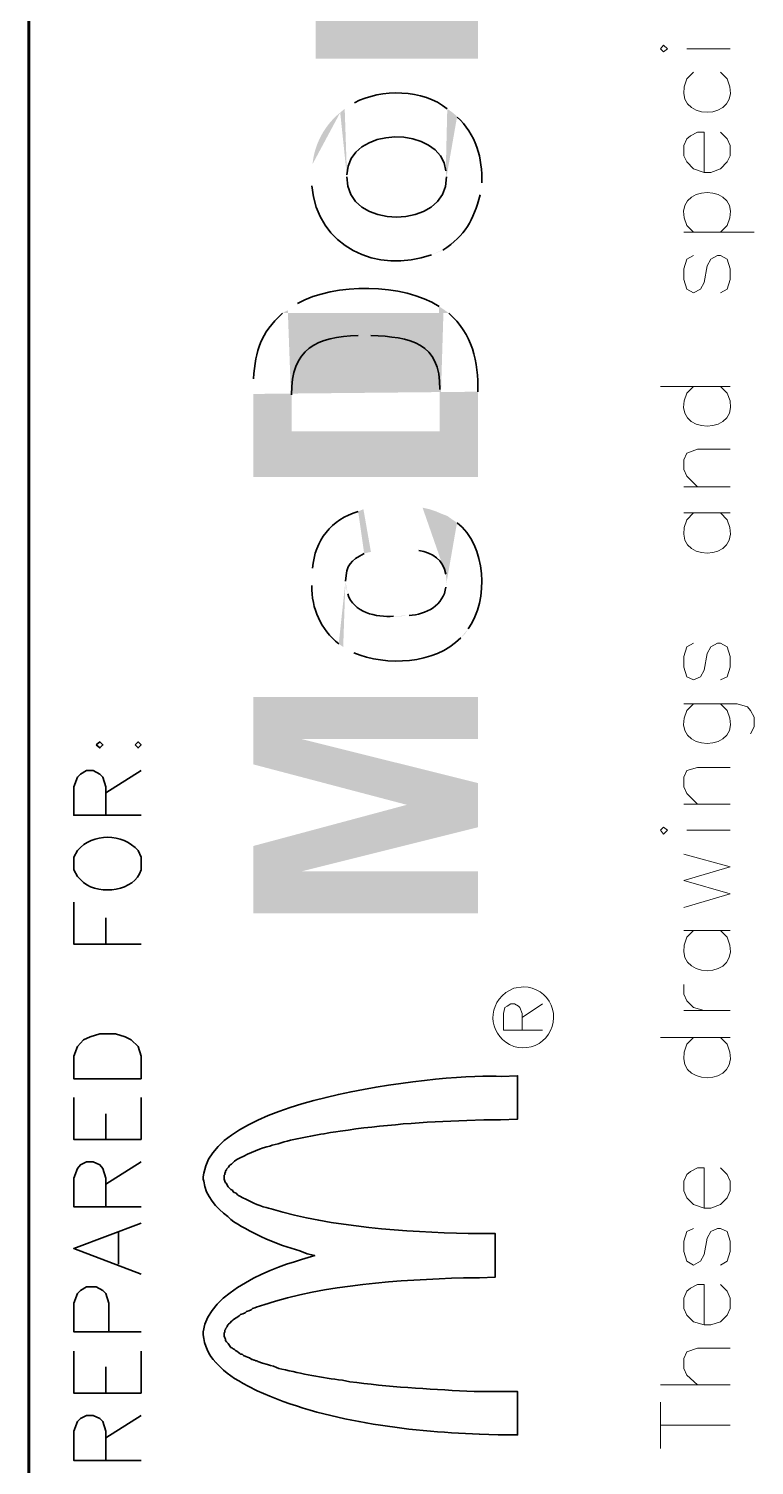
# Model space of a CAD drawing. Header units: inches. Extents: x 5 to 516, y -193 to 129.
# Drawn here: x 288.12 to 291.35, y 31.59 to 37.99 of the extents above; entities that cross this region are included whole.
import ezdxf

# ---------------------------------------------------------------- set-up
doc = ezdxf.new("R2010")
doc.units = ezdxf.units.IN
doc.header["$MEASUREMENT"] = 0
doc.layers.add('PDF2_Geometry', color=7, linetype='Continuous')
doc.layers.add('PDF2_Solid Fills', color=7, linetype='Continuous')

msp = doc.modelspace()

# ---------------------------------------------------------------- hatches: boundary and pattern name
at = {"layer": 'PDF2_Solid Fills', "transparency": 33554559}
h = msp.add_hatch(color=256, dxfattribs=at)
h.paths.add_polyline_path([(289.3953521, 38.033415), (289.3953521, 37.8567484), (290.1186855, 37.8567484), (290.1186855, 38.0467484), (289.7920188, 38.0467484)], flags=0)
h.paths.add_polyline_path([(289.5253521, 38.2067484), (289.5053521, 38.4934151), (289.5020187, 38.033415)], flags=0)
h = msp.add_hatch(color=256, dxfattribs=at)
h.paths.add_polyline_path([(289.3786852, 37.3300798), (289.3786852, 37.2900798)], flags=0)
h.paths.add_polyline_path([(289.9120186, 36.9834131), (289.9586853, 37.0034131), (289.9620186, 37.0034131)], flags=0)
h.paths.add_polyline_path([(290.1286853, 37.2500798), (290.135352, 37.3034131)], flags=0)
h.paths.add_polyline_path([(290.025352, 37.5967464), (290.025352, 37.6000798), (290.005352, 37.6167465), (289.9820186, 37.6334131), (289.9786853, 37.3300798)], flags=0)
h.paths.add_polyline_path([(289.5353519, 37.3300798), (289.5253519, 37.6334131), (289.5053519, 37.6167465)], flags=0)
h.paths.add_polyline_path([(289.5053519, 37.6167465, 0.200216151), (289.3820186, 37.3867464)], flags=0)
h.paths.add_polyline_path([(289.3820186, 37.3867464), (289.3786852, 37.3567464)], flags=0)
h = msp.add_hatch(color=256, dxfattribs=at)
h.paths.add_polyline_path([(289.5253519, 37.6334143), (289.5353519, 37.330081), (289.5353519, 37.340081)], flags=0)
h.paths.add_polyline_path([(289.9753519, 37.3567476), (289.9786852, 37.330081), (289.9820186, 37.6334143)], flags=0)
h.paths.add_polyline_path([(289.5686852, 37.660081), (289.5453519, 37.6467477)], flags=0)
h = msp.add_hatch(color=256, dxfattribs=at)
h.paths.add_polyline_path([(289.1186856, 36.3634151), (289.1186856, 35.993415), (290.1186857, 35.993415), (290.1186857, 36.3734151)], flags=0)
h.paths.add_polyline_path([(289.9886857, 36.7234151), (289.9653524, 36.7400817), (289.9486857, 36.1967484), (289.2886856, 36.1967484), (289.2886856, 36.2867484), (289.272019, 36.7367484), (289.2486856, 36.7234151)], flags=0)
h.paths.add_polyline_path([(289.1186856, 36.4300817), (289.1186856, 36.3967484)], flags=0)
h = msp.add_hatch(color=256, dxfattribs=at)
h.paths.add_polyline_path([(289.2720187, 36.7367468), (289.2886853, 36.2867468), (289.2886853, 36.3600801)], flags=0)
h.paths.add_polyline_path([(289.585352, 36.6234134), (289.6420187, 36.6234134)], flags=0)
h.paths.add_polyline_path([(289.9486854, 36.3834134), (289.9486854, 36.1967467), (289.965352, 36.7400801), (289.945352, 36.7534135)], flags=0)
h.paths.add_polyline_path([(289.315352, 36.7667468), (289.2920187, 36.7534135)], flags=0)
h = msp.add_hatch(color=256, dxfattribs=at)
h.paths.add_polyline_path([(289.3786852, 35.5267485), (289.3786852, 35.5100818)], flags=0)
h.paths.add_polyline_path([(289.4986852, 35.2500818), (289.5186852, 35.2367484), (289.5286852, 35.5300818)], flags=0)
h.paths.add_polyline_path([(289.6120186, 35.6534151), (289.6420186, 35.6600818), (289.6086853, 35.8500818), (289.5853519, 35.8400818)], flags=0)
h.paths.add_polyline_path([(289.3820186, 35.5867485), (289.3786852, 35.5567485)], flags=0)
h = msp.add_hatch(color=256, dxfattribs=at)
h.paths.add_polyline_path([(289.8420192, 35.6700827), (289.8553526, 35.6667494)], flags=0)
h.paths.add_polyline_path([(289.9753526, 35.5600827), (289.9786859, 35.5300827), (289.9820193, 35.8200828), (289.9553526, 35.8300828), (289.9320193, 35.8400828), (289.9020193, 35.8500828), (289.8720193, 35.8567494)], flags=0)
h = msp.add_hatch(color=256, dxfattribs=at)
h.paths.add_polyline_path([(289.5186855, 35.2367467), (289.5420188, 35.2234133), (289.5653522, 35.21008)], flags=0)
h.paths.add_polyline_path([(290.0420189, 35.2767467), (290.0620189, 35.2967467), (290.0753522, 35.3167467)], flags=0)
h.paths.add_polyline_path([(290.0253522, 35.79008), (290.0053522, 35.8034134), (289.9820189, 35.82008), (289.9786855, 35.53008), (289.9753522, 35.5034134)], flags=0)
h.paths.add_polyline_path([(289.8120188, 35.3767467), (289.7786855, 35.3734133), (289.7420188, 35.3734133)], flags=0)
h.paths.add_polyline_path([(289.5386855, 35.4734134), (289.5320188, 35.50008), (289.5286855, 35.53008)], flags=0)
for points in [[(289.1186856, 35.0134122), (289.1186856, 34.7134122), (289.802019, 34.5334122), (290.1186857, 34.4334122), (290.1186857, 34.6300789), (289.332019, 34.8267455)], [(289.1186856, 35.0134122), (289.332019, 34.8267455), (290.1186857, 34.8267455), (290.1186857, 35.0134122)], [(289.1186856, 34.3500821), (289.332019, 34.2367488), (290.1186857, 34.4334154), (289.802019, 34.5334154)], [(289.1186856, 34.3500821), (289.1186856, 34.0500821), (290.1186857, 34.0500821), (290.1186857, 34.2367488), (289.332019, 34.2367488)]]:
    msp.add_hatch(color=256, dxfattribs=at).paths.add_polyline_path(points)

# ---------------------------------------------------------------- linework, layer by layer
at = {"layer": 'PDF2_Geometry', "lineweight": 60}
msp.add_lwpolyline([(288.1186855, 95.4634157), (288.1186855, 5.4634085)], dxfattribs=at)
at = {"layer": 'PDF2_Geometry', "lineweight": 15}
for points in [[(290.9453527, 37.8867476), (290.9620194, 37.9000809), (290.9453527, 37.9167476), (290.9320194, 37.9000809)], [(290.9453527, 34.4034133), (290.9620194, 34.4200799), (290.9453527, 34.4334133), (290.9320194, 34.4200799)]]:
    msp.add_lwpolyline(points, close=True, dxfattribs=at)
for points in [[(291.0486852, 37.9000803), (291.2420186, 37.9000803)], [(291.0786857, 37.7967478), (291.0486857, 37.7667478)], [(291.2286857, 37.7667478), (291.1986857, 37.7967478)], [(291.1253522, 37.3500823), (291.1253522, 37.5300824), (291.0953522, 37.5300824), (291.0653522, 37.5134157), (291.0486855, 37.5000824), (291.0353522, 37.4700823), (291.0353522, 37.4234157), (291.0486855, 37.396749), (291.0786855, 37.366749), (291.1253522, 37.3500823), (291.1553522, 37.3500823), (291.1986855, 37.366749), (291.2286855, 37.396749), (291.2420189, 37.4234157), (291.2420189, 37.4700823), (291.2286855, 37.5000824), (291.1986855, 37.5300824)], [(291.0786857, 37.0834129), (291.0486857, 37.1134129)], [(291.2286857, 37.1134129), (291.1986857, 37.0834129)], [(291.0353524, 37.0834129), (291.3486858, 37.0834129)], [(291.0786857, 36.9800804), (291.0486857, 36.9634137), (291.0353524, 36.9200804), (291.0353524, 36.8734137), (291.0486857, 36.8300804), (291.0786857, 36.8134137), (291.1086857, 36.8300804), (291.1253524, 36.8600804), (291.1386857, 36.9334137), (291.1553524, 36.9634137), (291.1853524, 36.9800804), (291.1986857, 36.9800804), (291.2286857, 36.9634137), (291.2420191, 36.9200804), (291.2420191, 36.8734137), (291.2286857, 36.8300804), (291.1986857, 36.8134137)], [(290.9320191, 36.396747), (291.2420191, 36.396747)], [(291.0786857, 36.396747), (291.0486857, 36.366747)], [(291.2286857, 36.366747), (291.1986857, 36.396747)], [(291.0953525, 35.9500815), (291.0486859, 35.9967482), (291.0353525, 36.0267482), (291.0353525, 36.0700816), (291.0486859, 36.1000816), (291.0953525, 36.1167482), (291.2420192, 36.1167482)], [(291.0353524, 35.9500815), (291.2420191, 35.9500815)], [(291.0353524, 35.8334128), (291.2420191, 35.8334128)], [(291.0786857, 35.8334128), (291.0486857, 35.8034128)], [(291.2286857, 35.8034128), (291.1986857, 35.8334128)], [(291.0786857, 35.253416), (291.0486857, 35.2367494), (291.0353524, 35.193416), (291.0353524, 35.1467494), (291.0486857, 35.103416), (291.0786857, 35.0900827), (291.1086857, 35.103416), (291.1253524, 35.133416), (291.1386857, 35.2067494), (291.1553524, 35.2367494), (291.1853524, 35.253416), (291.1986857, 35.253416), (291.2286857, 35.2367494), (291.2420191, 35.193416), (291.2420191, 35.1467494), (291.2286857, 35.103416), (291.1986857, 35.0900827)], [(291.0353524, 34.9834134), (291.2720191, 34.9834134), (291.3186858, 34.9700801), (291.3320191, 34.9534134), (291.3486858, 34.9234134), (291.3486858, 34.8800801), (291.3320191, 34.8500801)], [(291.0786857, 34.9834134), (291.0486857, 34.9534134)], [(291.2286857, 34.9534134), (291.1986857, 34.9834134)], [(291.0953525, 34.536748), (291.0486859, 34.5834146), (291.0353525, 34.6134146), (291.0353525, 34.656748), (291.0486859, 34.686748), (291.0953525, 34.7000813), (291.2420192, 34.7000813)], [(291.0353524, 34.536748), (291.2420191, 34.536748)], [(291.0486852, 34.4200826), (291.2420186, 34.4200826)], [(291.0353524, 34.0767463), (291.2420191, 34.1367463), (291.0353524, 34.1967463), (291.2420191, 34.2567463), (291.0353524, 34.313413)], [(291.0353524, 33.9734138), (291.2420191, 33.9734138)], [(291.0786857, 33.9734138), (291.0486857, 33.9434138)], [(291.2286857, 33.9434138), (291.1986857, 33.9734138)], [(291.1253522, 33.616748), (291.0786855, 33.6300814), (291.0486855, 33.6600814), (291.0353522, 33.6900814), (291.0353522, 33.7334147)], [(290.4053526, 33.5300815), (290.2320192, 33.5300815), (290.2320192, 33.6034148), (290.2386859, 33.6300815), (290.2486859, 33.6367482), (290.2653526, 33.6467482), (290.2820192, 33.6467482), (290.2986859, 33.6367482), (290.3053526, 33.6300815), (290.3153526, 33.6034148), (290.3153526, 33.5300815)], [(290.315352, 33.5867492), (290.405352, 33.6467493)], [(291.0353524, 33.616748), (291.2420191, 33.616748)], [(290.9320191, 33.4967461), (291.2420191, 33.4967461)], [(291.0786857, 33.4967461), (291.0486857, 33.4667461)], [(291.2286857, 33.4667461), (291.1986857, 33.4967461)], [(291.1253522, 32.7367465), (291.1253522, 32.9167465), (291.0953522, 32.9167465), (291.0653522, 32.9000798), (291.0486855, 32.8867465), (291.0353522, 32.8567465), (291.0353522, 32.8134131), (291.0486855, 32.7834131), (291.0786855, 32.7534131), (291.1253522, 32.7367465), (291.1553522, 32.7367465), (291.1986855, 32.7534131), (291.2286855, 32.7834131), (291.2420189, 32.8134131), (291.2420189, 32.8567465), (291.2286855, 32.8867465), (291.1986855, 32.9167465)], [(291.0786857, 32.6467467), (291.0486857, 32.6334134), (291.0353524, 32.5900801), (291.0353524, 32.5434134), (291.0486857, 32.5000801), (291.0786857, 32.4834134), (291.1086857, 32.5000801), (291.1253524, 32.5300801), (291.1386857, 32.6034134), (291.1553524, 32.6334134), (291.1853524, 32.6467467), (291.1986857, 32.6467467), (291.2286857, 32.6334134), (291.2420191, 32.5900801), (291.2420191, 32.5434134), (291.2286857, 32.5000801), (291.1986857, 32.4834134)], [(291.1253522, 32.2167472), (291.1253522, 32.3967473), (291.0953522, 32.3967473), (291.0653522, 32.3800806), (291.0486855, 32.3667473), (291.0353522, 32.3367472), (291.0353522, 32.2900806), (291.0486855, 32.2600806), (291.0786855, 32.2300806), (291.1253522, 32.2167472), (291.1553522, 32.2167472), (291.1986855, 32.2300806), (291.2286855, 32.2600806), (291.2420189, 32.2900806), (291.2420189, 32.3367472), (291.2286855, 32.3667473), (291.1986855, 32.3967473)], [(291.0953525, 31.9500812), (291.0486859, 31.9934146), (291.0353525, 32.0234146), (291.0353525, 32.0667479), (291.0486859, 32.0967479), (291.0953525, 32.1134146), (291.2420192, 32.1134146)], [(290.9320191, 31.9500812), (291.2420191, 31.9500812)], [(290.9320191, 31.6667458), (290.9320191, 31.8734125)], [(290.9320191, 31.7700818), (291.2420191, 31.7700818)]]:
    msp.add_lwpolyline(points, dxfattribs=at)
at = {"layer": 'PDF2_Geometry', "lineweight": 35}
for points in [[(288.4186852, 34.8000808), (288.4353519, 34.7867474), (288.4486852, 34.8000808), (288.4353519, 34.8134141)], [(288.5920191, 34.8000808), (288.6053525, 34.7867474), (288.6186858, 34.8000808), (288.6053525, 34.8134141)], [(288.6186856, 33.3134135), (288.3186856, 33.3134135), (288.3186856, 33.4134135), (288.3353522, 33.4567468), (288.3620189, 33.4867468), (288.3920189, 33.5000801), (288.4353522, 33.5134135), (288.5053522, 33.5134135), (288.5486856, 33.5000801), (288.5753522, 33.4867468), (288.6053522, 33.4567468), (288.6186856, 33.4134135)], [(290.2220186, 33.3234129), (290.295352, 33.3267462)], [(290.295352, 33.3267473), (290.295352, 33.133414)], [(289.5053525, 33.0800809), (289.4853525, 33.0767476), (289.4620192, 33.0734142), (289.4853525, 33.0767476)], [(290.2953526, 33.1334143), (290.2186859, 33.1300809), (290.1453526, 33.1300809), (290.068686, 33.1267476), (290.1453526, 33.1300809), (290.2186859, 33.1300809)], [(289.2286858, 33.0234142), (289.2153525, 33.0200809), (289.2020192, 33.0167476), (289.1920192, 33.0134142), (289.1786858, 33.0100809), (289.1920192, 33.0134142), (289.2020192, 33.0167476), (289.2153525, 33.0200809)], [(289.0453525, 32.9534142), (289.0353525, 32.9467476), (289.0220191, 32.9334142), (289.0153525, 32.9300809), (289.0120191, 32.9267476), (289.0086858, 32.9200809), (289.0053525, 32.9167476), (289.0020191, 32.9134142), (288.9986858, 32.9100809), (288.9986858, 32.9067476), (288.9953525, 32.9034142), (288.9953525, 32.8967476), (288.9920191, 32.8934142), (288.9920191, 32.8867476), (288.9886858, 32.8834142), (288.9886858, 32.8767476), (288.9886858, 32.8834142), (288.9920191, 32.8867476), (288.9920191, 32.8934142), (288.9953525, 32.8967476), (288.9953525, 32.9034142), (288.9986858, 32.9067476), (288.9986858, 32.9100809), (289.0020191, 32.9134142), (289.0053525, 32.9167476), (289.0086858, 32.9200809), (289.0120191, 32.9267476), (289.0153525, 32.9300809), (289.0220191, 32.9334142), (289.0353525, 32.9467476)], [(288.8953518, 32.8767462), (288.8986853, 32.8934129)], [(288.8986854, 32.8567476), (288.895352, 32.8667476), (288.895352, 32.8767476), (288.895352, 32.8667476)], [(288.9886859, 32.8767477), (288.9886859, 32.8667477), (288.9920192, 32.8567477), (288.9953525, 32.850081), (288.9986858, 32.8467477), (288.9953525, 32.850081), (288.9920192, 32.8567477), (288.9886859, 32.8667477)], [(289.0186859, 32.820081), (289.0253526, 32.8167477), (289.0286859, 32.810081), (289.0320192, 32.8067477), (289.0353526, 32.8067477), (289.0420192, 32.8034144), (289.0453525, 32.800081), (289.0486859, 32.7967477), (289.0520192, 32.7934144), (289.0586859, 32.790081), (289.0520192, 32.7934144), (289.0486859, 32.7967477), (289.0453525, 32.800081), (289.0420192, 32.8034144), (289.0353526, 32.8067477), (289.0320192, 32.8067477), (289.0286859, 32.810081), (289.0253526, 32.8167477)], [(289.0320187, 32.6767475), (289.0186854, 32.6867475), (289.005352, 32.7000809), (289.0186854, 32.6867475)], [(289.1620192, 32.7434144), (289.1753525, 32.740081), (289.1853526, 32.7367477), (289.1986858, 32.7334144), (289.1853526, 32.7367477), (289.1753525, 32.740081)], [(290.0753526, 32.6234143), (290.1953526, 32.6234143)], [(290.1953526, 32.623412), (290.1953526, 32.4300787)], [(289.3920187, 32.5267475), (289.3586854, 32.5334142), (289.3253521, 32.5467475), (289.3586854, 32.5334142)], [(289.3620189, 32.5167482), (289.3920189, 32.5267482)], [(290.1953525, 32.430079), (290.1253525, 32.4267456), (290.0553526, 32.4267456), (290.1253525, 32.4267456)], [(289.1653525, 32.3067456), (289.1553525, 32.3034123), (289.1453525, 32.300079), (289.1353525, 32.2967456), (289.1253525, 32.2934123), (289.1153525, 32.290079), (289.1086858, 32.2834123), (289.0986858, 32.2800789), (289.0886858, 32.2767456), (289.0820192, 32.2700789), (289.0720192, 32.2667456), (289.0620192, 32.2634123), (289.0553525, 32.2567456), (289.0453525, 32.2500789), (289.0386858, 32.2467456), (289.0286858, 32.2400789), (289.0253525, 32.2367456), (289.0220191, 32.2334123), (289.0153525, 32.2267456), (289.0086858, 32.2200789), (289.0053525, 32.2167456), (289.0020191, 32.2100789), (288.9986858, 32.2067456), (288.9986858, 32.2034123), (288.9953525, 32.2000789), (288.9953525, 32.1967456), (288.9920191, 32.1934123), (288.9920191, 32.1867456), (288.9886858, 32.1800789), (288.9886858, 32.1734123), (288.9886858, 32.1800789), (288.9920191, 32.1867456), (288.9920191, 32.1934123), (288.9953525, 32.1967456), (288.9953525, 32.2000789), (288.9986858, 32.2034123), (288.9986858, 32.2067456), (289.0020191, 32.2100789), (289.0053525, 32.2167456), (289.0086858, 32.2200789), (289.0153525, 32.2267456), (289.0220191, 32.2334123), (289.0253525, 32.2367456), (289.0286858, 32.2400789), (289.0386858, 32.2467456), (289.0453525, 32.2500789), (289.0553525, 32.2567456), (289.0620192, 32.2634123), (289.0720192, 32.2667456), (289.0820192, 32.2700789), (289.0886858, 32.2767456), (289.0986858, 32.2800789), (289.1086858, 32.2834123), (289.1153525, 32.290079), (289.1253525, 32.2934123), (289.1353525, 32.2967456), (289.1453525, 32.300079), (289.1553525, 32.3034123)], [(288.8953522, 32.1734149), (288.8953522, 32.1867482)], [(288.9886852, 32.1734158), (288.9886852, 32.1667491), (288.9920186, 32.1600825), (288.9953519, 32.1534158), (288.9953519, 32.1467491), (288.9953519, 32.1534158), (288.9920186, 32.1600825), (288.9886852, 32.1667491)], [(289.0153518, 32.1200825), (289.0186852, 32.1167491), (289.0253518, 32.1134158), (289.0286853, 32.1100825), (289.0353519, 32.1067491), (289.0386852, 32.1034158), (289.0453519, 32.1000825), (289.0520186, 32.0934158), (289.0586852, 32.0900825), (289.0620185, 32.0867491), (289.0686852, 32.0867491), (289.0753519, 32.0800825), (289.0853518, 32.0767491), (289.0920185, 32.0734158), (289.1020185, 32.0700825), (289.1120186, 32.0634158), (289.1153519, 32.0634158), (289.1220185, 32.0600825), (289.1253519, 32.0600825), (289.1286852, 32.0567491), (289.1353519, 32.0567491), (289.1386852, 32.0534158), (289.1586853, 32.0467491), (289.1820185, 32.0400825), (289.1953519, 32.0367491), (289.2086853, 32.0334158), (289.2220186, 32.0267491), (289.2320186, 32.0234158), (289.2453519, 32.0200825), (289.2320186, 32.0234158), (289.2220186, 32.0267491), (289.2086853, 32.0334158), (289.1953519, 32.0367491), (289.1820185, 32.0400825), (289.1586853, 32.0467491), (289.1386852, 32.0534158), (289.1353519, 32.0567491), (289.1286852, 32.0567491), (289.1253519, 32.0600825), (289.1220185, 32.0600825), (289.1153519, 32.0634158), (289.1120186, 32.0634158), (289.1020185, 32.0700825), (289.0920185, 32.0734158), (289.0853518, 32.0767491), (289.0753519, 32.0800825), (289.0686852, 32.0867491), (289.0620185, 32.0867491), (289.0586852, 32.0900825), (289.0520186, 32.0934158), (289.0453519, 32.1000825), (289.0386852, 32.1034158), (289.0353519, 32.1067491), (289.0286853, 32.1100825), (289.0253518, 32.1134158), (289.0186852, 32.1167491)], [(289.1353521, 31.9234123), (289.095352, 31.9434123)], [(289.5153519, 31.9700825), (289.5486852, 31.9634158), (289.5786852, 31.9600825), (289.5486852, 31.9634158)], [(290.1020186, 31.9200824), (290.295352, 31.9200824)], [(290.295352, 31.9200801), (290.295352, 31.7267468)], [(290.2953522, 31.7267456), (290.2086854, 31.7267456), (290.1253521, 31.7300789), (290.2086854, 31.7267456)]]:
    msp.add_lwpolyline(points, close=True, dxfattribs=at)
for points in [[(288.6186856, 34.4867466), (288.3186856, 34.4867466), (288.3186856, 34.6134133), (288.3353522, 34.6567466), (288.3486856, 34.67008), (288.3753522, 34.6867466), (288.4053522, 34.6867466), (288.4353522, 34.67008), (288.4486856, 34.6567466), (288.4620189, 34.6134133), (288.4620189, 34.4867466)], [(288.4620185, 34.5867493), (288.6186852, 34.6867493)], [(288.3353517, 34.3300797), (288.318685, 34.3000797), (288.318685, 34.243413), (288.3353517, 34.213413), (288.3620184, 34.1867463)], [(288.6186851, 34.243413), (288.6186851, 34.3000797), (288.6053517, 34.3300797)], [(288.6186856, 33.9134128), (288.3186856, 33.9134128), (288.3186856, 34.1000795)], [(288.4620185, 33.9134128), (288.4620185, 34.0300795)], [(288.6186856, 33.2300809), (288.6186856, 33.0434142), (288.3186856, 33.0434142), (288.3186856, 33.2300809)], [(288.4620185, 33.0434142), (288.4620185, 33.1567476)], [(288.6186856, 32.7434129), (288.3186856, 32.7434129), (288.3186856, 32.8700795), (288.3353522, 32.9134129), (288.3486856, 32.9300795), (288.3753522, 32.9434129), (288.4053522, 32.9434129), (288.4353522, 32.9300795), (288.4486856, 32.9134129), (288.4620189, 32.8700795), (288.4620189, 32.7434129)], [(288.4620185, 32.8434156), (288.6186852, 32.9434156)], [(288.6186856, 32.4434149), (288.3186856, 32.5567482), (288.6186856, 32.6700816)], [(288.5186854, 32.4867464), (288.5186854, 32.6300798)], [(288.6186856, 32.1867485), (288.3186856, 32.1867485), (288.3186856, 32.3134151), (288.3353522, 32.3567485), (288.3486856, 32.3700818), (288.3753522, 32.3867485), (288.4186856, 32.3867485), (288.4486856, 32.3700818), (288.4620189, 32.3567485), (288.4753522, 32.3134151), (288.4753522, 32.1867485)], [(288.6186856, 32.1000793), (288.6186856, 31.9134127), (288.3186856, 31.9134127), (288.3186856, 32.1000793)], [(288.4620185, 31.9134127), (288.4620185, 32.0300793)], [(288.6186856, 31.6134147), (288.3186856, 31.6134147), (288.3186856, 31.7434147), (288.3353522, 31.786748), (288.3486856, 31.8000814), (288.3753522, 31.8134147), (288.4053522, 31.8134147), (288.4353522, 31.8000814), (288.4486856, 31.786748), (288.4620189, 31.7434147), (288.4620189, 31.6134147)], [(288.4620185, 31.713414), (288.6186852, 31.813414)]]:
    msp.add_lwpolyline(points, dxfattribs=at)
at = {"layer": 'PDF2_Geometry', "lineweight": 15}
msp.add_lwpolyline([(290.2786859, 33.4567471, 1.1492584), (290.3220193, 33.7234138), (290.2786859, 33.7167471), (290.2420192, 33.6967471)], format="xyb", dxfattribs=at)
at = {"layer": 'PDF2_Geometry', "lineweight": 35}
for points in [[(290.068686, 33.1267476, 0.029890987), (289.5053525, 33.0800809, -0.029890987)], [(289.0320187, 32.6767475, 0.076409943), (289.3253521, 32.5467475, -0.076409943)], [(288.895352, 32.1734123, 0.174378197), (288.9520187, 32.0500789, -0.174378197)], [(289.2453519, 32.0200825, 0.024597292), (289.5153519, 31.9700825, -0.024597292)]]:
    msp.add_lwpolyline(points, format="xyb", close=True, dxfattribs=at)
at = {"layer": 'PDF2_Geometry', "lineweight": 15}
for points in [[(291.0486857, 37.7667478), (290.9607413, 37.5683589), (291.3166857, 37.5678589), (291.2286857, 37.7667478)], [(291.0486857, 37.1134129), (290.9582413, 37.3090241), (291.3191857, 37.3093574), (291.2286857, 37.1134129)], [(291.0486857, 36.366747), (290.9567968, 36.1715803), (291.3206857, 36.171247), (291.2286857, 36.366747)], [(291.0486857, 35.8034128), (290.9607413, 35.6050239), (291.3166857, 35.6045239), (291.2286857, 35.8034128)], [(291.0486857, 34.9534134), (290.9582413, 34.7578023), (291.3191857, 34.757469), (291.2286857, 34.9534134)], [(291.0486857, 33.9434138), (290.9595746, 33.7451915), (291.3178524, 33.7446915), (291.2286857, 33.9434138)], [(290.2420192, 33.6967471), (290.1525192, 33.6272471), (290.1720192, 33.4984137), (290.2786859, 33.4567471)], [(291.0486857, 33.4667461), (290.9607413, 33.2683572), (291.3166857, 33.2678572), (291.2286857, 33.4667461)]]:
    msp.add_open_spline(points, degree=3, dxfattribs=at)
at = {"layer": 'PDF2_Geometry', "lineweight": 35}
for points in [[(289.9820186, 37.6334143), (289.8761852, 37.7209143), (289.6863519, 37.7243032), (289.5686852, 37.660081)], [(289.5353519, 37.340081), (289.535963, 37.5592477), (289.9572964, 37.5629699), (289.9753519, 37.3567476)], [(290.135352, 37.3034131), (290.1405186, 37.4105242), (290.1084631, 37.5242464), (290.025352, 37.5967464)], [(289.9786853, 37.3300798), (289.9844631, 37.090802), (289.5268519, 37.0920797), (289.5353519, 37.3300798)], [(289.3786852, 37.2900798), (289.4016297, 37.019302), (289.6706297, 36.8953019), (289.9120186, 36.9834131)], [(289.9620186, 37.0034131), (290.0642964, 37.0719131), (290.0961297, 37.134802), (290.1286853, 37.2500798)], [(289.945352, 36.7534135), (289.7865187, 36.856969), (289.479852, 36.8585246), (289.315352, 36.7667468)], [(289.2486856, 36.7234151), (289.1478523, 36.6279151), (289.1309634, 36.564304), (289.1186856, 36.4300817)], [(290.1186857, 36.3734151), (290.1208524, 36.5060262), (290.0928524, 36.6330262), (289.9886857, 36.7234151)], [(289.2886853, 36.3600801), (289.2870742, 36.5623579), (289.4002964, 36.6207468), (289.585352, 36.6234134)], [(289.6420187, 36.6234134), (289.816352, 36.6176912), (289.9526854, 36.5922468), (289.9486854, 36.3834134)], [(289.5853519, 35.8400818), (289.4643519, 35.8035818), (289.3926852, 35.7120818), (289.3820186, 35.5867485)], [(290.0753522, 35.3167467), (290.16763, 35.4459133), (290.1564633, 35.6892467), (290.0253522, 35.79008)], [(289.5286852, 35.5300818), (289.5347408, 35.6046373), (289.5495741, 35.618804), (289.6120186, 35.6534151)], [(289.8553526, 35.6667494), (289.9150193, 35.6541939), (289.9658526, 35.6257494), (289.9753526, 35.5600827)], [(289.3786852, 35.5100818), (289.3780741, 35.406304), (289.4182963, 35.3161373), (289.4986852, 35.2500818)], [(289.7420188, 35.3734133), (289.6668522, 35.3670245), (289.5625188, 35.3908578), (289.5386855, 35.4734134)], [(289.9753522, 35.5034134), (289.9677411, 35.4233578), (289.8856855, 35.3791911), (289.8120188, 35.3767467)], [(289.5653522, 35.21008), (289.7120188, 35.1508578), (289.92413, 35.1576911), (290.0420189, 35.2767467)], [(288.6053517, 34.3300797), (288.5369073, 34.4075797), (288.4025184, 34.4092463), (288.3353517, 34.3300797)], [(288.3620184, 34.1867463), (288.4392406, 34.1285796), (288.5891295, 34.1486908), (288.6186851, 34.243413)], [(290.2220186, 33.3234129), (290.0025742, 33.3384685), (288.9506296, 33.2381351), (288.8986853, 32.8934129)], [(290.2220186, 33.3234129), (290.0025742, 33.3384685), (288.9506296, 33.2381351), (288.8986853, 32.8934129)], [(289.2286858, 33.0234142), (289.2982414, 33.0464698), (289.3880192, 33.0605809), (289.4620192, 33.0734142)], [(289.2286858, 33.0234142), (289.2982414, 33.0464698), (289.3880192, 33.0605809), (289.4620192, 33.0734142)], [(289.0453525, 32.9534142), (289.0821303, 32.9724698), (289.1382414, 33.0000809), (289.1786858, 33.0100809)], [(289.0453525, 32.9534142), (289.0821303, 32.9724698), (289.1382414, 33.0000809), (289.1786858, 33.0100809)], [(288.8986854, 32.8567476), (288.9045187, 32.7918031), (288.9532409, 32.7370253), (289.005352, 32.7000809)], [(288.8986854, 32.8567476), (288.9045187, 32.7918031), (288.9532409, 32.7370253), (289.005352, 32.7000809)], [(289.0186859, 32.820081), (289.0044636, 32.8349699), (289.0074082, 32.8283033), (288.9986858, 32.8467477)], [(289.0186859, 32.820081), (289.0044636, 32.8349699), (289.0074082, 32.8283033), (288.9986858, 32.8467477)], [(289.1620192, 32.7434144), (289.1225748, 32.7569699), (289.0947971, 32.7719144), (289.0586859, 32.790081)], [(289.1620192, 32.7434144), (289.1225748, 32.7569699), (289.0947971, 32.7719144), (289.0586859, 32.790081)], [(290.0753526, 32.6234143), (289.7956304, 32.6321921), (289.4674637, 32.6516921), (289.1986858, 32.7334144)], [(290.0753526, 32.6234143), (289.7956304, 32.6321921), (289.4674637, 32.6516921), (289.1986858, 32.7334144)], [(289.3620189, 32.5167482), (289.2164633, 32.4763038), (288.9191855, 32.3683038), (288.8953522, 32.1867482)], [(289.3620189, 32.5167482), (289.2164633, 32.4763038), (288.9191855, 32.3683038), (288.8953522, 32.1867482)], [(289.1653525, 32.3067456), (289.4415192, 32.3970234), (289.7671303, 32.4167456), (290.0553526, 32.4267456)], [(289.1653525, 32.3067456), (289.4415192, 32.3970234), (289.7671303, 32.4167456), (290.0553526, 32.4267456)], [(289.0153518, 32.1200825), (289.013574, 32.1243602), (288.9989074, 32.1440825), (288.9953519, 32.1467491)], [(289.0153518, 32.1200825), (289.013574, 32.1243602), (288.9989074, 32.1440825), (288.9953519, 32.1467491)], [(288.9520187, 32.0500789), (289.0011854, 31.9962456), (289.0326854, 31.9797456), (289.095352, 31.9434123)], [(288.9520187, 32.0500789), (289.0011854, 31.9962456), (289.0326854, 31.9797456), (289.095352, 31.9434123)], [(290.1020186, 31.9200824), (289.9271853, 31.9293602), (289.7521297, 31.9381936), (289.5786852, 31.9600825)], [(290.1020186, 31.9200824), (289.9271853, 31.9293602), (289.7521297, 31.9381936), (289.5786852, 31.9600825)], [(289.1353521, 31.9234123), (289.437241, 31.7866345), (289.7979077, 31.7433011), (290.1253521, 31.7300789)], [(289.1353521, 31.9234123), (289.437241, 31.7866345), (289.7979077, 31.7433011), (290.1253521, 31.7300789)]]:
    msp.add_open_spline(points, degree=3, dxfattribs=at)

doc.saveas('drawing.dxf')
